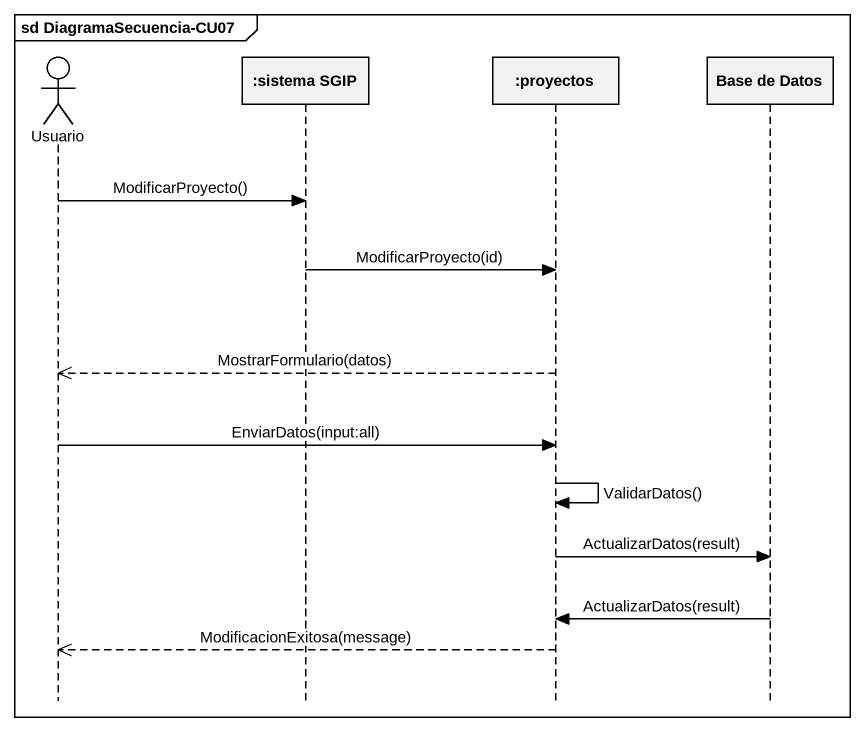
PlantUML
@startuml
mainframe sd DiagramaSecuencia-CU07
hide footbox
actor Usuario
participant ":sistema SGIP" as sistema_SGIP
participant ":proyectos" as proyectos
participant "Base de Datos" as Base_de_Datos

Usuario -> sistema_SGIP : ModificarProyecto()
sistema_SGIP -> proyectos : ModificarProyecto(id)
proyectos -->> Usuario : MostrarFormulario(datos)
Usuario -> proyectos : EnviarDatos(input:all)
proyectos -> proyectos : ValidarDatos()
proyectos -> Base_de_Datos : ActualizarDatos(result)
Base_de_Datos -> proyectos : ActualizarDatos(result)
proyectos -->> Usuario : ModificacionExitosa(message)
@enduml
